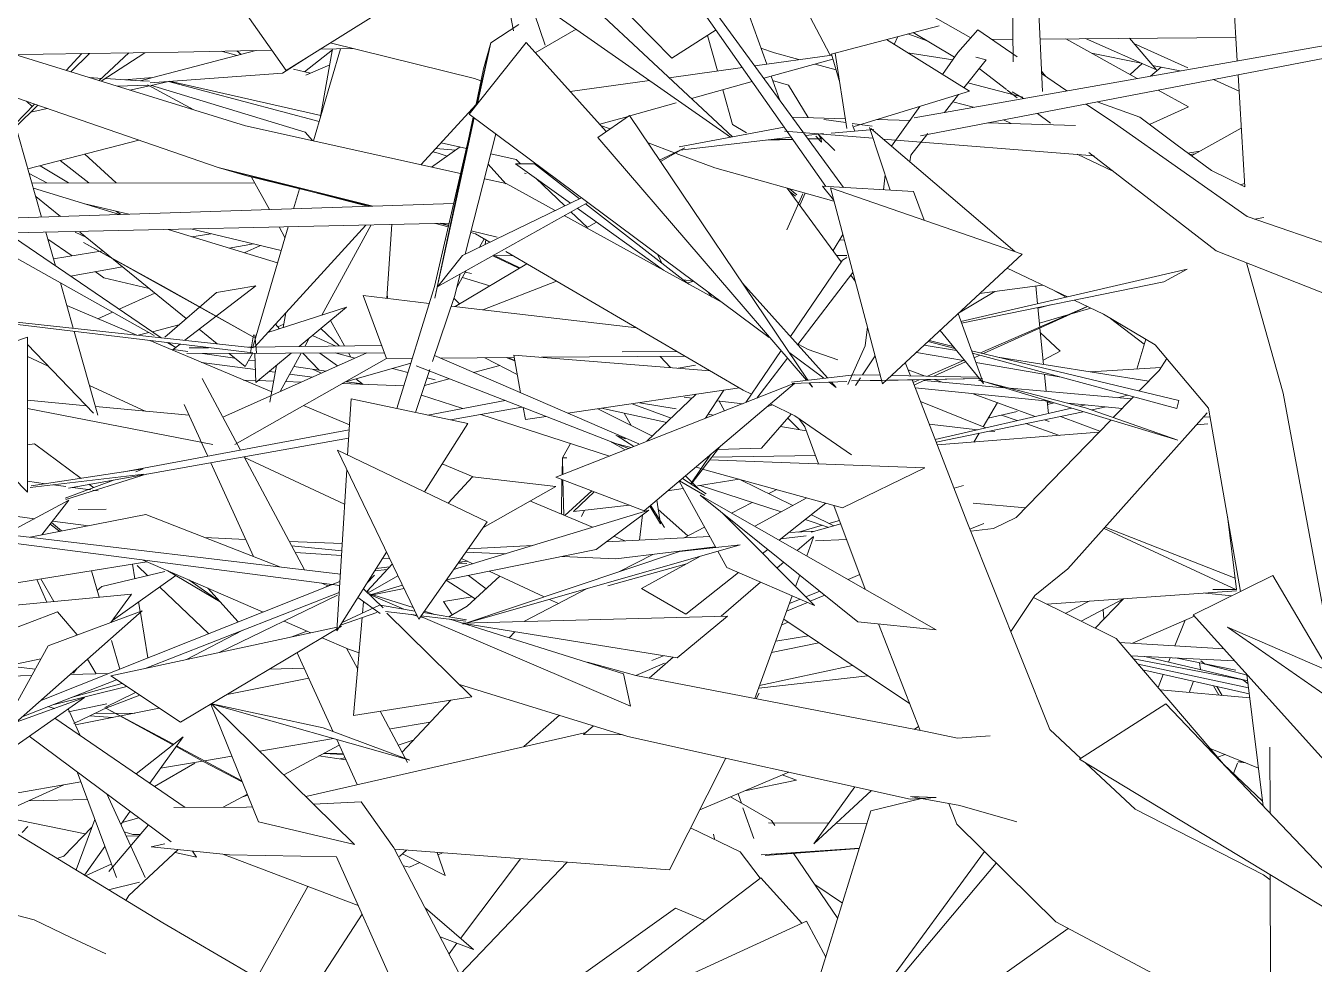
# Model space of a CAD drawing. Header units: millimetres. Extents: x 78096 to 288885, y -20632 to 149556.
# Drawn here: x 251606.4 to 251987.7, y 92559.7 to 92837.2 of the extents above; entities that cross this region are included whole.
import ezdxf

# ---------------------------------------------------------------- set-up
doc = ezdxf.new("R2010")
doc.units = ezdxf.units.MM
doc.layers.add('G-IMPT', color=8, linetype='Continuous', lineweight=9)
doc.layers.add('L-PLNT', color=71, linetype='Continuous', lineweight=9)

# ---------------------------------------------------------------- blocks, each defined once
blk = doc.blocks.new('ZZ-V - Tree Broadleaf 1 - 3dtree rotund SIMPLU-4826059-TOMH A-A')
at = {"layer": 'G-IMPT'}
for p, q in [((26000.72, 92830.36), (25997.17, 92810.38)), ((25904.51, 92816.1), (25914.6, 92780.65)), ((26078.79, 92779.17), (26075.87, 92777.43)), ((25915.88, 92776.14), (25918.71, 92766.19)), ((26012.13, 92778.32), (25997.52, 92751.63)), ((26058.16, 92766.85), (26036.97, 92754.19)), ((25920.15, 92761.15), (25923.96, 92747.77)), ((26045.16, 92753.23), (26066.94, 92761.73)), ((26107.54, 92761.67), (26105.66, 92761.13)), ((25922.05, 92754.46), (25942.74, 92745.74)), ((25986.85, 92752.31), (25986.08, 92747.96)), ((25924.22, 92746.83), (25931.27, 92722.09)), ((25993.79, 92744.82), (25992.45, 92742.38)), ((26241.38, 92744.51), (26238.72, 92735.7)), ((25910.44, 92742.91), (25929.9, 92722.68)), ((25946.61, 92744.11), (25982.69, 92728.9)), ((25910.44, 92739.4), (25916.56, 92736.55)), ((26010.82, 92740.48), (25968.23, 92721.48)), ((26016.63, 92738.84), (25971.8, 92713.37)), ((25984.09, 92736.76), (25982.16, 92725.89)), ((25991.36, 92740.39), (25985.14, 92729.02)), ((26023.89, 92737.47), (26004.2, 92731.78)), ((26042.41, 92734.68), (26050.18, 92736.75)), ((26045.72, 92739.03), (26055.36, 92734.1)), ((26054.63, 92738.16), (26052.12, 92739.08)), ((25962.14, 92732.92), (25973.47, 92711.73)), ((25928.77, 92730.87), (25945.26, 92723.2)), ((25977.97, 92732.29), (25974.35, 92732.42)), ((25983.26, 92732.1), (25978.68, 92732.26)), ((25991.39, 92731.81), (25986.75, 92731.98)), ((26021.81, 92730.73), (26003.5, 92731.38)), ((26027.95, 92730.83), (26035.25, 92732.77)), ((25910.42, 92726.44), (25927.83, 92724.82)), ((26027, 92728), (26039.27, 92724.02)), ((26100.92, 92721.16), (26089.33, 92725.42)), ((26102.43, 92723.91), (26091.55, 92725.74)), ((25910.41, 92723.98), (25965.23, 92713.33)), ((25930.56, 92724.57), (25958.24, 92722)), ((25956.76, 92725.25), (25961.48, 92714.88)), ((25992.14, 92724.92), (26005.7, 92719.21)), ((26044.61, 92722.29), (26082.63, 92709.95)), ((26079.19, 92723.91), (26095.39, 92715.88)), ((26099.6, 92719.9), (26080.26, 92724.07)), ((26086.96, 92722.63), (26089.07, 92719.01)), ((26113.43, 92722.05), (26111.87, 92722.31)), ((26140.88, 92717.41), (26133.25, 92718.7)), ((26259.73, 92719.46), (26256.39, 92719.2)), ((25961.52, 92714.79), (25963.74, 92709.92)), ((26227.5, 92716.97), (26179.65, 92713.27)), ((26071.14, 92713.67), (26068.71, 92709.41)), ((25964.62, 92707.99), (25977.26, 92680.24)), ((25974.52, 92709.76), (25992.4, 92676.31)), ((25974.64, 92709.54), (26004.27, 92695.77)), ((26033.16, 92707.64), (26042.34, 92703.77)), ((26068.63, 92704.45), (26068.71, 92709.41)), ((26068.71, 92709.41), (26069.99, 92709.42)), ((26068.71, 92709.41), (26068.83, 92704.53)), ((26068.42, 92692.78), (26068.6, 92703)), ((26068.87, 92702.9), (26069.12, 92692.48)), ((26121.27, 92703.06), (26136.89, 92695.31)), ((26077.39, 92699.66), (26069.48, 92692.33)), ((26109.5, 92701.22), (26133.47, 92693.44)), ((26132.14, 92700.05), (26129.8, 92698.83)), ((26187.45, 92701.27), (26184.62, 92700.47)), ((26059.24, 92696.64), (26077.65, 92688.89)), ((26094.57, 92695.17), (26097.8, 92689.87)), ((26098.93, 92688.87), (26094.83, 92695.39)), ((26097.8, 92689.87), (26096.66, 92696.94)), ((26124.85, 92696.24), (26118.81, 92693.08)), ((26205.77, 92694.65), (26190.28, 92696)), ((25912.46, 92691.42), (25902.44, 92692.72)), ((25933.71, 92694.2), (25925.4, 92694.16)), ((26075.28, 92693.92), (26074.41, 92692.05)), ((26092.44, 92692.56), (26091.49, 92685.1)), ((26097.11, 92694.13), (26105.84, 92686.31)), ((26140.57, 92691.14), (26147.55, 92688.87)), ((26142.4, 92692.58), (26149.04, 92689.29)), ((25928.44, 92689.35), (25917.85, 92690.72)), ((26110.78, 92688.89), (26104.8, 92685.77)), ((26143.42, 92687.71), (26135.75, 92687.32)), ((26145.7, 92689.47), (26138.59, 92687.46)), ((26142.32, 92687.4), (26151.13, 92689.88)), ((26150.75, 92690.9), (26147.6, 92690.01)), ((26193.47, 92690.05), (26189.35, 92688.35)), ((26268.21, 92670.37), (26229.04, 92688.56)), ((26267.79, 92673.8), (26229.32, 92688.88)), ((25962.91, 92685.85), (25974.97, 92685.27)), ((26003.56, 92684.05), (25987.91, 92684.71)), ((26060, 92683.52), (26040.87, 92682.56)), ((26112.29, 92686.14), (26081.78, 92684.61)), ((26083.95, 92686.23), (26087.16, 92684.88)), ((26133.4, 92685.46), (26140.82, 92686.35)), ((26142.99, 92686.12), (26138.22, 92682.02)), ((26141.03, 92680.42), (26143.06, 92686)), ((26143.66, 92684.85), (26152.82, 92685.31)), ((26038.86, 92679.69), (26042.24, 92678.11)), ((26051.85, 92681.04), (26040.17, 92681.56)), ((26084.51, 92679.56), (26068.66, 92680.28)), ((26084.51, 92679.56), (26113.96, 92683.11)), ((26095.44, 92680.88), (26085.64, 92675.76)), ((26047.01, 92675.89), (26063.35, 92668.29)), ((26105.48, 92678.1), (26082.2, 92671.53)), ((26134.22, 92678.57), (26132.26, 92676.88)), ((26050.16, 92674.43), (26040.58, 92665.54)), ((26127.35, 92672.66), (26115.66, 92662.59)), ((26137.75, 92671.37), (26138.97, 92674.75)), ((26156.71, 92674.88), (26153.25, 92673.45)), ((26076.09, 92670.77), (26057.52, 92661.07)), ((26125.72, 92638.23), (26136.74, 92668.61)), ((26144.89, 92670), (26140.8, 92668.31)), ((26146.35, 92668.84), (26142.09, 92667.02)), ((26232.6, 92655.98), (26208.12, 92668.08)), ((26268.25, 92670.06), (26212.07, 92666.12)), ((26266.82, 92668.62), (26259.06, 92669.42)), ((26261.22, 92670.45), (26267.94, 92670.5)), ((26040.58, 92665.54), (26035.13, 92662.4)), ((26064.91, 92667.57), (26067.58, 92666.33)), ((26141.25, 92666.67), (26135.09, 92664.04)), ((26139.07, 92667.6), (26135.9, 92666.3)), ((26157.15, 92646.3), (26134.24, 92661.71)), ((26054.65, 92658.01), (26052.96, 92656.21)), ((26004.81, 92653.1), (26008.13, 92646.89)), ((26264.38, 92618.82), (26232.6, 92655.98)), ((25990.22, 92651.79), (26000.86, 92628.42)), ((26101.53, 92650.42), (26094.4, 92644.28)), ((26098.6, 92650.9), (26095.18, 92649.49)), ((25922.96, 92645.31), (25934.45, 92645.62)), ((25982.01, 92646.9), (25992.32, 92647.17)), ((26098.95, 92648.66), (26090.41, 92645.02)), ((26171.45, 92636.8), (26157.15, 92646.3)), ((25900.6, 92644.71), (25911.66, 92645)), ((25969.49, 92639.44), (25993.63, 92644.29)), ((26035.66, 92637.77), (26021.25, 92622.41)), ((26126.91, 92639.87), (26126.04, 92638.17)), ((25924.58, 92630.41), (25949.4, 92635.4)), ((25942.15, 92633.94), (25930.33, 92633.83)), ((26014.78, 92634.45), (26022.86, 92619.32)), ((26017.82, 92629.26), (26029.56, 92631.27)), ((26067.82, 92633.27), (26057.34, 92624.02)), ((26077.97, 92630.14), (26074.98, 92627.57)), ((25979.2, 92622.65), (26000.97, 92626.37)), ((26075.73, 92628.21), (25992.76, 92609.3)), ((26001.92, 92626.11), (26007.99, 92612.77)), ((26086.68, 92627.46), (26074.98, 92627.57)), ((26002.67, 92624.44), (25986.28, 92615.68)), ((25959.92, 92619.12), (25947.98, 92612.25)), ((25949.82, 92617.62), (25962.24, 92619.74)), ((25962.76, 92619.83), (25970.89, 92621.22)), ((26117.13, 92620.59), (26100.38, 92587.58)), ((26275.95, 92607.89), (26264.38, 92618.82)), ((25903.6, 92609.7), (25926.19, 92613.57)), ((25975.49, 92609.91), (25968.31, 92606.08)), ((25929.47, 92600.2), (25921.03, 92591.54)), ((25938.4, 92601.58), (25943.37, 92602.95)), ((25939.03, 92598.78), (25941.63, 92598.05)), ((25939.59, 92597.55), (25943.42, 92597.59)), ((25943.75, 92597.99), (25941.73, 92598.05)), ((26008.29, 92576.97), (25968.23, 92592.24)), ((26019.11, 92593.64), (26100.38, 92587.58)), ((26022.61, 92593.37), (26020.52, 92591.53)), ((25993.33, 92582.67), (25978.3, 92555.67)), ((26009.43, 92574.43), (25992.06, 92547.66)), ((26028.11, 92576.31), (26042.42, 92563.96)), ((26042.42, 92563.96), (26032.57, 92567.71))]:
    blk.add_line(p, q, dxfattribs=at)
blk = doc.blocks.new('ZZ-V - Tree Broadleaf 1 - 3dtree rotund SIMPLU-4826034-TOMH A-A')
at = {"layer": 'G-IMPT'}
for p, q in [((26208.08, 92878.28), (26210.8, 92817.74)), ((26201.69, 92876.08), (26202.1, 92826.59)), ((26050.72, 92868.13), (26119.08, 92804.4)), ((26147.83, 92828.72), (26127.46, 92867.75)), ((26268.44, 92826.83), (26265.92, 92868.48)), ((26063.22, 92866.34), (26101.07, 92827.63)), ((26037.49, 92860.89), (26118.45, 92804.28)), ((25986.92, 92824.01), (26041.53, 92858.06)), ((26099, 92857.63), (26146.66, 92789.69)), ((26102.43, 92857.19), (26151.96, 92789.39)), ((26051.24, 92851.27), (26054.28, 92835.74)), ((25971.83, 92845.55), (25986.92, 92824.01)), ((26058.64, 92846.1), (26063.57, 92831.53)), ((26129.18, 92825.88), (26124.08, 92840.03)), ((26172.32, 92843.38), (26189.62, 92833.65)), ((26055.87, 92837.61), (26047.51, 92832.13)), ((26072.82, 92836.18), (26060.68, 92829.25)), ((26114.19, 92835.98), (26101.07, 92827.63)), ((26147.83, 92828.72), (26180.24, 92837.23)), ((26326.06, 92836.97), (26172.87, 92810.03)), ((26344.19, 92837.2), (26174.71, 92804.68)), ((26191.68, 92835.97), (26185.79, 92829.32)), ((26203.34, 92828), (26191.68, 92835.97)), ((26042.75, 92821.58), (25999.99, 92832.17)), ((26057.95, 92832.28), (26041.1, 92811.1)), ((26047.51, 92832.13), (26043.28, 92813.85)), ((26047.51, 92832.13), (26043.58, 92814.23)), ((26047.51, 92832.13), (26045.4, 92824.52)), ((26057.95, 92832.28), (26081.69, 92805.9)), ((26114.62, 92823.85), (26111.68, 92834.38)), ((26189.22, 92817.84), (26164.62, 92833.13)), ((26167.99, 92834.02), (26166.92, 92831.71)), ((26176.69, 92832.72), (26170.92, 92834.79)), ((26172.52, 92835.21), (26184.78, 92827.89)), ((26202.04, 92833.22), (26195.79, 92833.17)), ((26268.02, 92833.8), (26210.1, 92833.29)), ((26244.51, 92824.21), (26223.56, 92833.41)), ((26244.51, 92824.21), (26236.53, 92833.53)), ((25955.03, 92829.41), (25879.03, 92828.28)), ((25974.95, 92807.64), (25906.67, 92828.69)), ((25940.39, 92829.19), (25931.64, 92820.99)), ((25945.17, 92829.26), (25932.24, 92820.81)), ((25978.01, 92829.89), (25943.73, 92820.92)), ((25982.73, 92829.99), (25955.03, 92829.41)), ((26003.07, 92830.41), (25995.05, 92803.18)), ((26006.78, 92830.49), (25996.97, 92830.28)), ((26125.66, 92825.39), (26148.44, 92828.57)), ((26131.5, 92829.18), (26127.47, 92830.64)), ((26138.71, 92827.21), (26131.5, 92829.18)), ((26150.68, 92821.07), (26148.35, 92828.86)), ((26152.88, 92806.79), (26149.44, 92829.15)), ((26170.96, 92829.19), (26184.26, 92827.17)), ((26185.79, 92829.32), (26181.2, 92822.83)), ((25993.44, 92828.08), (25985.91, 92823.2)), ((26045.4, 92824.52), (26043.07, 92813.58)), ((26100.36, 92821.86), (26121.98, 92824.88)), ((26148.79, 92827.39), (26128.37, 92821.68)), ((26149.75, 92824.2), (26143.48, 92825.91)), ((26194.09, 92827.13), (26187.56, 92818.88)), ((26191.09, 92827.92), (26194.09, 92827.13)), ((26200.19, 92818.33), (26192.04, 92824.54)), ((25932.36, 92821.67), (25928.72, 92821.89)), ((25943.9, 92820.97), (25933.46, 92821.6)), ((25946.54, 92820.81), (25944.11, 92820.96)), ((25985.91, 92823.2), (25946.7, 92820.38)), ((26044.62, 92820.89), (26042.75, 92821.58)), ((26071.02, 92817.76), (26094.49, 92821.04)), ((26124.9, 92820.71), (26106.97, 92815.69)), ((26132.97, 92815.39), (26130.49, 92822.27)), ((26135.67, 92819.63), (26130.92, 92821.06)), ((26218.03, 92817.97), (26210.56, 92823.07)), ((26270.69, 92789.55), (26268.69, 92822.71)), ((25966.83, 92795.27), (25896.11, 92819.73)), ((25946.16, 92819.66), (25936.96, 92819.35)), ((25945.94, 92819.78), (25959.63, 92812.36)), ((25992.62, 92805.76), (25946.79, 92819.68)), ((26119.06, 92808), (26116.18, 92818.27)), ((26135.67, 92819.63), (26141.47, 92810.06)), ((26189.22, 92817.84), (26155.04, 92807.45)), ((26185.96, 92816.85), (26181.8, 92811.6)), ((26188.7, 92820.32), (26205, 92816.15)), ((26203.34, 92815.92), (26200.37, 92818.19)), ((26201.85, 92817.7), (26205.19, 92815.71)), ((26043.15, 92813.97), (26026.86, 92796.13)), ((26102.43, 92814.41), (26088.68, 92810.57)), ((26174.49, 92813.36), (26166.14, 92801.57)), ((26190.36, 92813.1), (26184.3, 92814.76)), ((26232.09, 92808.37), (26223.72, 92814.08)), ((26239.66, 92810.17), (26226.99, 92814.71)), ((26042.42, 92810.12), (26030.85, 92760.07)), ((26042.34, 92810.17), (26030.95, 92756.61)), ((26042.64, 92809.95), (26030.95, 92756.61)), ((26041.1, 92811.1), (26129.91, 92745.03)), ((26079.17, 92804.14), (26088.58, 92810.72)), ((26088.15, 92810.42), (26079.75, 92808.07)), ((26088.58, 92810.72), (26141.33, 92732.41)), ((26136.79, 92810.2), (26152.42, 92809.74)), ((26152.6, 92808.58), (26146.07, 92809.45)), ((26161.67, 92809.46), (26171.77, 92809.16)), ((26201.57, 92808.28), (26199.22, 92809.38)), ((26213.15, 92808.43), (26209.36, 92811.32)), ((26250.3, 92802.16), (26239.66, 92810.17)), ((26038.59, 92793.53), (25974.95, 92807.64)), ((25992.62, 92805.76), (25994.71, 92803.26)), ((26082.86, 92806.72), (26080.01, 92807.77)), ((26103.24, 92801.42), (26134.33, 92807.27)), ((26123.16, 92805.51), (26119.06, 92808)), ((26134.42, 92806.01), (26160.67, 92803.95)), ((26140.74, 92804.76), (26146.02, 92805.37)), ((26160.89, 92806.58), (26148.24, 92805.48)), ((26160.36, 92807.55), (26154.51, 92808.33)), ((26155.12, 92806.23), (26154.62, 92807.89)), ((26159.62, 92807.13), (26165.73, 92788.63)), ((26202.64, 92770.42), (26159.97, 92806.83)), ((26176.86, 92805.36), (26171.81, 92798.98)), ((26194.58, 92808.49), (26220.61, 92807.72)), ((26271.35, 92780.76), (26232.09, 92808.37)), ((26048.99, 92805.23), (26039.95, 92769.67)), ((26079.17, 92804.14), (26140.98, 92732.36)), ((26101.94, 92799.64), (26094.08, 92802.55)), ((26103.52, 92800.44), (26136.44, 92804.26)), ((26129, 92803.4), (26136.91, 92803.59)), ((26130.65, 92803.59), (26136.85, 92803.68)), ((26141.48, 92803.74), (26145.27, 92803.8)), ((26141.5, 92803.7), (26145.27, 92803.8)), ((26143.76, 92804.54), (26145.43, 92802.77)), ((26144.4, 92805.23), (26145.27, 92803.8)), ((26144.59, 92804.92), (26149.37, 92800.32)), ((26145.43, 92802.77), (26145.27, 92803.8)), ((26163.62, 92803.72), (26226.14, 92798.8)), ((26260.87, 92794.37), (26250.3, 92802.16)), ((26097.49, 92797.49), (26104.94, 92801.09)), ((26097.78, 92797.07), (26103.85, 92800.48)), ((26113.85, 92795.22), (26102.43, 92799.46)), ((26171.81, 92798.98), (26171.5, 92796.99)), ((26231.65, 92794.25), (26221.04, 92799.2)), ((26262.21, 92770.68), (26224.54, 92799.73)), ((26012.61, 92783.84), (25966.83, 92795.27)), ((26011.46, 92783.81), (25966.83, 92795.27)), ((25975.31, 92792.83), (25966.83, 92795.27)), ((26060.49, 92796.36), (26054.84, 92796.41)), ((26054.84, 92796.41), (26071.08, 92784.72)), ((26060.49, 92796.36), (26073.75, 92786.01)), ((26149.06, 92785.35), (26113.85, 92795.22)), ((26260.87, 92794.37), (26270.69, 92789.55)), ((26012.02, 92783.83), (25975.31, 92792.83)), ((26052.04, 92790.54), (26045.62, 92791.97)), ((26066.58, 92782.54), (26052.04, 92790.54)), ((26164.25, 92793.11), (26163.74, 92788.74)), ((25990.87, 92789.01), (25989.12, 92783.08)), ((26039.18, 92769.29), (26074.4, 92786.32)), ((26135.18, 92776.9), (26139.84, 92787.55)), ((26151.21, 92767.39), (26135.28, 92789.22)), ((26135.92, 92789.03), (26138.13, 92787.21)), ((26137.66, 92786.84), (26136.09, 92788.1)), ((26138.97, 92784.15), (26140.55, 92787.74)), ((26145.7, 92789.74), (26172.65, 92788.25)), ((26145.7, 92789.74), (26148.96, 92785.75)), ((26148.02, 92789.26), (26204.8, 92769.68)), ((26148.02, 92789.26), (26163.48, 92731.35)), ((26172.65, 92788.25), (26175.76, 92779.69)), ((25766.07, 92775.81), (26036.53, 92784.62)), ((26031.89, 92760.11), (26076.21, 92784.97)), ((26073.13, 92783.25), (26098.64, 92764.89)), ((26075.55, 92784.6), (26106.09, 92760.79)), ((25793.72, 92773.49), (26035.19, 92778.83)), ((26034.94, 92777.77), (26031.16, 92778.74)), ((26035.04, 92778.18), (26032.61, 92778.78)), ((26035.05, 92778.24), (26032.7, 92778.83)), ((26116.19, 92755.23), (26069.25, 92781.07)), ((26322.5, 92763.21), (26271.35, 92780.76)), ((26273.56, 92780), (26276.36, 92780.49)), ((25894.16, 92775.71), (25947.88, 92745.61)), ((25949.98, 92744.96), (25904.36, 92775.94)), ((25987.56, 92777.78), (25977.07, 92742.18)), ((26010.57, 92778.29), (25977.61, 92742.19)), ((26042.99, 92775.71), (26041.58, 92776.07)), ((26049.38, 92774.66), (26041.7, 92776.55)), ((26049.38, 92774.66), (26041.71, 92776.58)), ((26047.27, 92773.21), (26042.99, 92775.71)), ((26148.86, 92770.72), (26151.7, 92775.48)), ((25950.7, 92760.06), (25926.95, 92773.11)), ((25926.95, 92773.11), (25977.48, 92745.01)), ((26150.76, 92773.9), (26152.15, 92773.79)), ((26031.89, 92760.11), (26039.18, 92769.29)), ((26122.2, 92729.48), (26051.97, 92770.46)), ((26096.82, 92769.64), (26098.16, 92766.98)), ((26151.59, 92767.94), (26136.24, 92745.29)), ((26149.75, 92769.38), (26152.89, 92769.28)), ((26149.84, 92769.25), (26152.89, 92769.16)), ((26151.59, 92767.94), (26152.89, 92768.7)), ((26204.8, 92769.68), (26163.48, 92731.35)), ((26313.5, 92750.37), (26262.21, 92770.68)), ((26038.46, 92763.8), (26036.77, 92757.13)), ((26138.36, 92742.92), (26154.69, 92764.28)), ((26155.39, 92761.65), (26154.07, 92763.46)), ((26253.66, 92765.25), (26186.66, 92749.74)), ((26218.16, 92757.03), (26200.34, 92765.54)), ((26246.72, 92761.52), (26253.66, 92765.25)), ((26271.21, 92767.12), (26282.06, 92728.55)), ((25950.7, 92760.06), (25977.48, 92745.02)), ((26030.85, 92760.07), (26019.74, 92724)), ((26107.5, 92761.7), (26104.45, 92762.07)), ((26121.99, 92761.12), (26147.21, 92733.09)), ((26246.72, 92761.52), (26186.83, 92749.28)), ((26192.21, 92758), (26210.84, 92760.53)), ((26208.84, 92760.26), (26209.35, 92754.99)), ((26009.78, 92757.41), (26016.63, 92738.81)), ((26009.78, 92757.41), (26029.32, 92755.1)), ((26036.77, 92757.13), (26030.32, 92737.89)), ((26112.85, 92757.07), (26111.85, 92758.46)), ((26196.75, 92758.62), (26185.96, 92752.2)), ((26228.91, 92751.9), (26220.14, 92756.09)), ((25879.39, 92752.19), (25977.11, 92740.44)), ((25977.31, 92742), (25879.47, 92752.58)), ((26004.78, 92753.96), (25981.55, 92746.51)), ((26004.78, 92753.96), (25990.83, 92742.36)), ((26035.83, 92754.33), (26090.75, 92747.83)), ((26185.81, 92752.07), (26193.34, 92731.39)), ((26192.49, 92740.46), (26224.02, 92754.23)), ((26224.16, 92754.17), (26193.37, 92740.25)), ((26209.46, 92753.91), (26210.03, 92748.12)), ((26159, 92748.14), (26158.35, 92742.59)), ((26244.19, 92742.84), (26228.91, 92751.9)), ((25876.72, 92733.76), (25910.45, 92745.08)), ((25910.45, 92745.08), (25910.37, 92699.24)), ((25977.29, 92745.78), (25976.41, 92740.45)), ((25977.73, 92745.78), (25978.21, 92740.45)), ((26180.49, 92747.13), (26193.34, 92731.39)), ((26210.06, 92747.79), (26211.12, 92737.08)), ((25951.64, 92743.5), (25954.39, 92741.96)), ((25954.39, 92741.96), (25952.05, 92743.55)), ((25958.24, 92741.94), (25964.01, 92742.01)), ((25975.78, 92742.17), (26015.21, 92742.68)), ((26102.43, 92740.86), (26086.44, 92740.79)), ((26133.43, 92741.14), (26123.05, 92725.82)), ((26135.76, 92740.67), (26146.12, 92732.97)), ((26141.46, 92741.48), (26138.47, 92743.07)), ((26141.46, 92741.48), (26150.21, 92738.44)), ((26158.35, 92742.59), (26153.22, 92731.1)), ((26173.48, 92740.63), (26187.4, 92738.24)), ((26185.33, 92741.19), (26175.74, 92742.73)), ((26184.88, 92741.75), (26176.99, 92743.88)), ((26177.23, 92744.1), (26184.35, 92742.4)), ((26189.81, 92741.1), (26251.17, 92726.43)), ((26259.96, 92724.1), (26244.19, 92742.84)), ((26016.01, 92740.49), (25957.57, 92740.25)), ((25978, 92731.7), (25977.66, 92740.33)), ((25988.45, 92740.38), (25978, 92731.7)), ((26016.63, 92738.81), (26024.32, 92738.87)), ((26091.38, 92713.52), (26030.91, 92739.65)), ((26032.56, 92738.93), (26054.46, 92739.1)), ((26054.33, 92739.83), (26056.33, 92728.66)), ((26054.33, 92739.83), (26112.47, 92735.16)), ((26062.57, 92739.17), (26105.04, 92739.49)), ((26102.99, 92735.92), (26108.15, 92736.88)), ((26126.24, 92727.08), (26135.32, 92738.94)), ((26161.27, 92739.64), (26157.58, 92733.97)), ((26171.72, 92733.7), (26170.21, 92737.59)), ((26176.81, 92733.61), (26187.66, 92738.35)), ((26188.06, 92737.85), (26178.61, 92733.58)), ((26250.54, 92724.03), (26190.08, 92740.35)), ((26192.28, 92739.76), (26190.57, 92738.98)), ((26191.08, 92737.6), (26216.36, 92733.25)), ((26242.25, 92732.11), (26197.56, 92739.24)), ((26245.35, 92735.3), (26247.58, 92738.81)), ((26029.52, 92735.51), (26025.28, 92722.85)), ((26088.29, 92712.17), (26025.41, 92736.6)), ((26136.48, 92731.84), (26155.04, 92734.01)), ((26155.18, 92734.01), (26162.81, 92733.87)), ((26156.99, 92733.06), (26155.5, 92730.78)), ((26166.13, 92733.81), (26191.75, 92733.33)), ((26171.04, 92735.47), (26176.07, 92733.62)), ((26211.41, 92734.1), (26211.91, 92729.07)), ((26225, 92734.87), (26245.88, 92736.13)), ((26239.45, 92729.23), (26245.35, 92735.3)), ((26137.25, 92731.4), (26066.74, 92703.71)), ((26070.36, 92722.6), (26121.09, 92730.13)), ((26092.91, 92693.77), (26137.38, 92731.41)), ((26111.11, 92721.14), (26116.46, 92729.44)), ((26124.69, 92728.24), (26122.2, 92729.48)), ((26136.69, 92731.38), (26152.89, 92732.03)), ((26141.66, 92731.58), (26142.71, 92730.36)), ((26141.88, 92731.59), (26142.71, 92730.36)), ((26147.7, 92731.79), (26149.76, 92730.26)), ((26148.37, 92731.8), (26149.76, 92730.26)), ((26154.25, 92732.16), (26193.1, 92732.87)), ((26193.1, 92732.87), (26155.9, 92732.16)), ((26163.23, 92732.32), (26155.93, 92732.19)), ((26192.15, 92732.85), (26163.24, 92732.32)), ((26188.44, 92690.64), (26172.2, 92732.48)), ((26172.49, 92731.72), (26174.29, 92732.51)), ((26176.33, 92732.55), (26172.79, 92730.95)), ((26173.12, 92730.1), (26212.62, 92726.17)), ((26175.7, 92732.26), (26199.33, 92730.18)), ((26178.87, 92732.6), (26181.07, 92731.79)), ((26223.49, 92724.25), (26191.9, 92732.42)), ((26250.88, 92714.61), (26193.78, 92731.86)), ((26201.23, 92730.01), (26237.12, 92726.85)), ((26005.15, 92710.23), (26006.16, 92726.84)), ((26040.72, 92719.62), (26006.16, 92726.84)), ((26028.92, 92722.09), (26051.77, 92726.36)), ((26093.74, 92714.31), (26108.33, 92728.23)), ((26104.73, 92727.36), (26107.13, 92727.09)), ((26114.43, 92726.29), (26122.08, 92725.44)), ((26137.51, 92721.86), (26130.33, 92725.44)), ((26194, 92718.29), (26174.69, 92726.06)), ((26190.33, 92728.39), (26208.66, 92721.65)), ((26212.19, 92726.21), (26212.55, 92722.54)), ((26218.28, 92725.6), (26234.35, 92724)), ((26231.76, 92721.34), (26237.74, 92727.48)), ((26232.98, 92727.21), (26236.1, 92727.92)), ((26250.54, 92724.03), (26251.17, 92726.43)), ((26282.06, 92728.55), (26297.47, 92645.51)), ((25888.69, 92721.48), (25910.37, 92699.24)), ((26035.64, 92720.68), (26056.69, 92724.45)), ((26057.12, 92724.28), (26057.76, 92720.73)), ((26057.76, 92720.73), (26063.91, 92721.64)), ((26127.68, 92712.28), (26136.46, 92722.39)), ((26129.18, 92724.47), (26130.93, 92725.14)), ((26137.51, 92721.86), (26154.3, 92710.3)), ((26179.03, 92714.87), (26219.43, 92724.11)), ((26179.35, 92714.05), (26222.88, 92723.07)), ((26218.35, 92676.59), (26259.55, 92722.74)), ((26221.88, 92724.67), (26223.62, 92725.07)), ((26223.49, 92724.25), (26250.88, 92714.61)), ((26225.39, 92723.59), (26229.65, 92724.47)), ((26258.53, 92721.59), (26260.43, 92721.41)), ((26259.96, 92724.1), (26269.38, 92669.9)), ((25938.93, 92705.28), (26005.61, 92717.74)), ((26040.72, 92719.62), (26027.93, 92699.37)), ((26140.43, 92718.62), (26138.69, 92721.05)), ((26144.52, 92707.63), (26140.43, 92718.62)), ((26177.3, 92719.34), (26191.65, 92717.75)), ((26202.98, 92691.79), (26231.04, 92720.6)), ((26211.61, 92720.57), (26212.79, 92720.13)), ((25922.56, 92700.48), (26005.46, 92715.29)), ((26089.07, 92712.48), (26083.21, 92713.95)), ((26087.28, 92711.78), (26083.4, 92714)), ((26087.37, 92715.03), (26084.49, 92716.11)), ((26089.82, 92712.77), (26084.93, 92715.97)), ((26195.2, 92717.36), (26196.72, 92717.19)), ((25910.39, 92713.29), (25912.51, 92713.61)), ((25926.3, 92703.36), (25912.51, 92713.61)), ((26002.16, 92711.66), (26046.47, 92690.53)), ((26002.16, 92711.66), (26026.23, 92661.7)), ((26112.65, 92710.48), (26106.72, 92701.72)), ((26106.81, 92701.66), (26115.19, 92712.63)), ((26143.6, 92710.11), (26112.86, 92709.58)), ((26127.68, 92712.28), (26114.61, 92711.87)), ((26109.78, 92706.24), (26108.17, 92706.68)), ((26176.01, 92706.44), (26112.3, 92708.85)), ((26176.01, 92706.44), (26151.6, 92694.66)), ((25910.37, 92702.48), (25915.72, 92701.75)), ((25911.2, 92700.61), (25944.74, 92704.56)), ((25911.5, 92701.11), (25944.61, 92706.15)), ((25921.57, 92697.49), (25935.89, 92702.86)), ((25921.8, 92697.1), (25945.57, 92704.61)), ((25942.43, 92705.31), (25944.66, 92706.15)), ((26001.99, 92658.27), (26004.89, 92705.99)), ((26034.94, 92696.02), (26042.1, 92703.8)), ((26066.81, 92700.92), (26042.1, 92703.8)), ((26092.91, 92693.77), (26066.74, 92703.71)), ((26114.08, 92682.9), (26103.26, 92702.53)), ((26110.86, 92698.27), (26103.33, 92702.59)), ((26111.22, 92698.77), (26104.23, 92703.35)), ((26105.13, 92704.11), (26109, 92700.22)), ((26108.73, 92701.1), (26121.03, 92703.12)), ((26151.6, 92694.66), (26110.21, 92706.12)), ((25918.14, 92701.43), (25921.8, 92700.93)), ((25923.69, 92700.68), (25929.12, 92699.94)), ((25929.97, 92700.64), (25928.6, 92701.65)), ((25929.71, 92699.86), (25931.3, 92699.65)), ((26066.81, 92700.92), (26045.18, 92688.7)), ((26071.99, 92693.55), (26078.11, 92699.39)), ((26099.84, 92699.63), (26104.44, 92700.39)), ((25903.87, 92686.82), (25922.61, 92696.87)), ((25922.61, 92696.87), (25914.7, 92686.64)), ((26088.6, 92695.41), (26071.99, 92693.55)), ((26179.34, 92658.58), (26109.5, 92698.39)), ((26109.5, 92698.39), (26156.2, 92660.93)), ((26125.67, 92689.17), (26141.04, 92697.58)), ((26146.73, 92696.01), (26132.89, 92685.06)), ((26158.31, 92670.56), (26149.09, 92695.36)), ((25854.95, 92692.63), (26003.01, 92675.05)), ((25945.4, 92692.69), (25911.18, 92685.95)), ((25985.11, 92677.18), (25945.4, 92692.69)), ((26094.32, 92693.96), (26036.53, 92676.37)), ((26078.69, 92682.31), (26094.32, 92693.96)), ((26116.11, 92693.09), (26143.34, 92665.77)), ((26196.29, 92688.54), (26202.98, 92691.79)), ((26265.52, 92692.14), (26268.2, 92670.51)), ((25854.55, 92690.88), (26002.8, 92671.65)), ((26046.47, 92690.53), (26026.23, 92661.7)), ((26212.95, 92629.09), (26188.44, 92690.64)), ((26196.29, 92688.54), (26189.59, 92687.73)), ((26121.31, 92683.72), (26040.91, 92660.69)), ((26103.33, 92681.68), (26121.31, 92683.72)), ((26016.67, 92681.53), (26001.99, 92658.27)), ((26078.69, 92682.31), (26034.4, 92673.34)), ((26103.33, 92681.68), (26039.21, 92660.21)), ((26092.11, 92670.78), (26109.61, 92680.37)), ((26117.36, 92676.96), (26114.68, 92681.82)), ((26129.49, 92682.36), (26127.98, 92681.17)), ((25945.76, 92678.71), (25876.16, 92667.36)), ((25980.12, 92663.81), (25944.64, 92679.2)), ((26010.93, 92669.95), (26018.36, 92678.02)), ((26117.36, 92676.96), (26143.34, 92665.77)), ((26208.52, 92668.68), (26218.35, 92676.59)), ((26002.88, 92672.87), (25914.16, 92637.53)), ((25999.43, 92671.58), (25997.47, 92672.34)), ((25998.75, 92671.23), (26000.21, 92671.99)), ((26013.08, 92674.69), (26010.85, 92672.31)), ((26020.06, 92674.5), (26011.28, 92669.54)), ((26120.79, 92675.48), (26105.24, 92663.17)), ((26278.96, 92674.65), (26255.45, 92662.98)), ((26278.96, 92674.65), (26295.72, 92646.27)), ((26002.68, 92669.6), (25945.27, 92647.12)), ((25967.14, 92651.83), (26002.16, 92668.78)), ((26014.78, 92663.36), (26008.17, 92668.07)), ((26015.71, 92665.09), (26009.83, 92670.69)), ((26010.95, 92669.81), (26011.34, 92669.99)), ((26011.3, 92669.28), (26024.58, 92665.12)), ((26021.82, 92664.67), (26012.1, 92668.84)), ((26021.38, 92671.76), (26012.25, 92668.99)), ((26021.84, 92670.8), (26012.5, 92668.91)), ((26092.11, 92670.78), (26105.24, 92663.17)), ((26208.52, 92668.68), (26201.4, 92658.1)), ((26003.52, 92660.7), (26014.57, 92665.84)), ((26009.87, 92666.87), (26009.58, 92663.52)), ((26025.06, 92664.12), (26014.91, 92665.85)), ((25944.36, 92664.2), (25901.18, 92626.08)), ((25944.36, 92664.2), (25916.56, 92653.85)), ((25994.27, 92657.67), (25986.33, 92661.12)), ((26003.02, 92659.92), (26013.82, 92663.7)), ((26009.46, 92662.18), (26006.93, 92633.2)), ((26025.65, 92662.89), (26016.37, 92664.02)), ((26041.91, 92638.77), (26016.72, 92663.49)), ((26025.78, 92662.63), (26024.14, 92663.07)), ((26028.01, 92662.02), (26026.7, 92662.38)), ((26088.83, 92635.97), (26026.81, 92662.53)), ((26040.15, 92661.14), (26026.95, 92662.73)), ((26040.32, 92661.52), (26027.62, 92663.68)), ((26027.9, 92664.08), (26030.96, 92663.11)), ((26035.45, 92661.71), (26086.84, 92645.58)), ((26117.56, 92662.64), (26038.93, 92660.55)), ((26038.93, 92660.55), (26102.72, 92650.23)), ((26117.56, 92662.64), (26102.72, 92650.23)), ((26179.34, 92658.58), (26156.2, 92660.93)), ((26326.63, 92583.87), (26255.45, 92662.98)), ((25935.03, 92644.91), (26002.05, 92659.35)), ((25955.7, 92631.22), (26003.39, 92659.63)), ((25957.44, 92649.74), (25974.11, 92658.41)), ((25993.12, 92658.17), (25988.66, 92656.46)), ((26174.59, 92628.78), (26162.24, 92660.32)), ((26295.09, 92638.79), (26265.61, 92659.33)), ((26389.36, 92605.64), (26265.61, 92659.33)), ((25901.18, 92626.08), (25916.56, 92653.85)), ((26005.38, 92652.85), (25997.64, 92656.21)), ((26008.55, 92651.73), (26005.38, 92652.85)), ((26090.41, 92645.05), (26076.1, 92648.95)), ((26088.83, 92635.97), (26086.84, 92645.58)), ((26271.31, 92645.35), (26276.13, 92606.43)), ((25936.74, 92643.78), (25908.87, 92632.87)), ((25917.93, 92636.41), (25939.79, 92641.76)), ((25923.38, 92638.55), (25938.36, 92642.71)), ((25935.03, 92644.91), (25955.7, 92631.22)), ((26088.1, 92627.03), (26038.24, 92642.37)), ((26175.82, 92628.54), (26090.41, 92645.05)), ((25901.61, 92620.55), (25927.23, 92638.5)), ((25907.05, 92631.26), (25927.23, 92638.5)), ((25942.42, 92640.02), (25933.33, 92635.56)), ((25943.61, 92639.23), (25933.6, 92635.41)), ((26041.91, 92638.77), (26006.93, 92633.2)), ((25916.43, 92635.83), (25918.36, 92635.32)), ((25922.42, 92635.14), (25926, 92627.31)), ((25933.88, 92636.62), (25922.54, 92634.3)), ((25934.38, 92635.79), (25924.11, 92630.82)), ((25953.64, 92624.7), (25933.58, 92635.4)), ((25953.44, 92624.55), (25934.52, 92634.89)), ((25978.81, 92601.73), (25964.65, 92636.56)), ((25964.91, 92636.71), (26007.19, 92595.1)), ((25997.9, 92629.52), (25964.99, 92636.63)), ((25965.09, 92636.53), (26023.61, 92619.96)), ((26247.35, 92636.63), (26221.8, 92620.27)), ((26247.35, 92636.63), (26305.32, 92575.8)), ((25918.54, 92632.42), (25957.12, 92605.99)), ((25910.94, 92627.09), (25952.93, 92595.84)), ((25956.45, 92626.92), (25942.55, 92615.96)), ((25956.45, 92626.92), (25946.65, 92613.16)), ((25997.9, 92629.52), (26023.61, 92619.96)), ((26171.66, 92608.51), (26088.1, 92627.03)), ((26185.61, 92626.53), (26175.82, 92628.54)), ((26185.61, 92626.53), (26195.31, 92627.18)), ((26222.17, 92620.51), (26212.95, 92629.09)), ((25962.44, 92619.63), (25954.39, 92624.03)), ((25973.87, 92613.9), (25954.53, 92624.22)), ((26278.16, 92604.31), (26278.11, 92623.83)), ((25973.97, 92613.64), (25962.44, 92619.63)), ((26221.8, 92620.27), (26299.11, 92573.45)), ((26238.23, 92605.56), (26223.66, 92619.12)), ((25925.07, 92616.57), (25936.72, 92585.31)), ((25933.9, 92610), (25945.2, 92585.26)), ((26009.15, 92607.67), (25995.07, 92607.03)), ((26009.15, 92607.67), (26018.87, 92594.11)), ((26179.29, 92608.95), (26171.66, 92608.51)), ((26179.29, 92608.95), (26171.71, 92609.28)), ((26186.37, 92606.57), (26171.71, 92609.28)), ((26185.45, 92601.05), (26183.04, 92607.18)), ((25940.76, 92604.9), (25938, 92601.02)), ((25975.25, 92606.13), (25953.74, 92605.96)), ((25976.99, 92606.21), (25975.25, 92606.13)), ((26186.37, 92606.57), (26203.26, 92601.81)), ((26276.2, 92586.08), (26238.23, 92605.56)), ((25930.32, 92602.5), (25924.8, 92587.53)), ((25946.18, 92600.86), (25935.71, 92588.49)), ((25978.81, 92601.73), (26007.19, 92595.1)), ((26214.75, 92572.22), (26185.45, 92601.05)), ((25950.5, 92571.85), (25905.5, 92599.29)), ((25933.32, 92594.44), (25927.3, 92586)), ((25955.02, 92593.55), (25940.36, 92579.99)), ((25951.06, 92595.23), (25947.01, 92594.34)), ((25970.24, 92592.04), (25947.01, 92594.34)), ((26001.84, 92591.4), (25970.24, 92592.04)), ((26041.05, 92551.36), (26018.87, 92594.11)), ((25927.55, 92585.84), (25935.17, 92589.28)), ((25935.59, 92588.35), (25934.53, 92587.09)), ((26020.29, 92550.13), (26001.84, 92591.4)), ((26278.2, 92584.61), (26276.2, 92586.08)), ((26278.27, 92556), (26278.2, 92586.11)), ((25912.35, 92572.8), (25880.55, 92580.97)), ((25934.43, 92581.65), (25943.6, 92583.95)), ((25940.36, 92579.99), (25939.53, 92578.54)), ((25923.25, 92567.51), (25912.35, 92572.8)), ((26015.21, 92534.19), (25950.5, 92571.85)), ((26249.76, 92553.56), (26214.75, 92572.22)), ((25923.25, 92567.51), (25933.57, 92562.75))]:
    blk.add_line(p, q, dxfattribs=at)
blk = doc.blocks.new('ZZ-V - Tree Broadleaf 2 - 3dtree rotund SIMPLU-4826084-TOMH A-A')
at = {"layer": 'G-IMPT'}
for p, q in [((26238.86, 92821.63), (26217.73, 92833.36)), ((25926.51, 92828.98), (25921.82, 92824.02)), ((25928.74, 92829.02), (25923.27, 92823.57)), ((25973.62, 92828.74), (25972.41, 92829.77)), ((26000.67, 92830.11), (25992.37, 92823.59)), ((26253.8, 92824.77), (26237.82, 92832.02)), ((26210.53, 92823.75), (26211.79, 92822.23)), ((26268.98, 92817.89), (26261.42, 92821.32)), ((26254.04, 92813.21), (26245.09, 92818.18)), ((25912.44, 92814.08), (25906.79, 92808.08)), ((25913.42, 92813.74), (25907, 92807.35)), ((26254.04, 92813.21), (26242.5, 92808.03)), ((26254.89, 92798.77), (26269.64, 92806.9)), ((26253.84, 92799.55), (26257.38, 92800.15)), ((26255.92, 92799.34), (26254.45, 92799.1)), ((26051.97, 92790.47), (26046.72, 92796.32)), ((25977.73, 92790.65), (25911.72, 92790.76)), ((25982.03, 92782.85), (25976.72, 92792.48)), ((26270.63, 92790.54), (26269.45, 92790.16)), ((25912.16, 92789.2), (25937.63, 92781.4)), ((25920.16, 92780.83), (25912.86, 92786.76)), ((25940.37, 92781.49), (25927, 92784.66)), ((25957.39, 92750.59), (25925.94, 92776.14)), ((25952.02, 92776.99), (25984.41, 92767.07)), ((25985.5, 92770.8), (25958.72, 92777.14)), ((25986.61, 92774.55), (25984.86, 92777.72)), ((26018.24, 92778.51), (26016.75, 92756.59)), ((25979.38, 92772.25), (25974.57, 92770.08)), ((26045.59, 92774.19), (26044.18, 92771.71)), ((26040.28, 92764.82), (26037.46, 92759.84)), ((25957.02, 92744.2), (25978, 92760.29)), ((25966.31, 92758.33), (25978, 92760.29)), ((25948.08, 92758.16), (25937.53, 92753.41)), ((25966.31, 92758.33), (25951.06, 92745.1)), ((26016.86, 92758.15), (26016.94, 92756.56)), ((26217.65, 92757.03), (26214.41, 92758.82)), ((25935.55, 92752.52), (25931.25, 92750.58)), ((25955.22, 92748.72), (25947.36, 92746.74)), ((25983.77, 92748.94), (25985.03, 92747.62)), ((26004.26, 92742.54), (26000.1, 92750.07)), ((26240.92, 92743), (26230.98, 92750.67)), ((25946.33, 92746.48), (25943.19, 92745.69)), ((25966.54, 92743.17), (25961.26, 92747.45)), ((25953.25, 92741.31), (25955.56, 92743.08)), ((25953.49, 92741.49), (25957.82, 92740.88)), ((25961.91, 92737.66), (25977.85, 92735.54)), ((25962.18, 92740.27), (25971.78, 92738.91)), ((25974.86, 92736.4), (25970.06, 92740.3)), ((25974.86, 92736.4), (25976.99, 92740.33)), ((25975.91, 92738.33), (25977.75, 92738.07)), ((25991.92, 92740.4), (25996.7, 92735.39)), ((25996.92, 92740.42), (26002.18, 92736.63)), ((26001.48, 92740.44), (26007.26, 92738.89)), ((26006.1, 92739.2), (26005.4, 92740.46)), ((26100.68, 92736.11), (26097.7, 92739.44)), ((25981.96, 92734.99), (25983.73, 92734.76)), ((25987.97, 92734.19), (25994.71, 92733.29)), ((25989.2, 92736.45), (25998.76, 92735.1)), ((25997.39, 92734.49), (25994.97, 92735.6)), ((26018.43, 92735.89), (26023.02, 92734.66)), ((26028.72, 92733.13), (26031.08, 92732.5)), ((26004.8, 92731.95), (26009.55, 92731.32)), ((26007.56, 92732.75), (26009.77, 92731.16)), ((26008.9, 92731.19), (26007.73, 92731.56)), ((26115.08, 92726.21), (26116.74, 92723.34)), ((26213.48, 92725.91), (26212.22, 92725.9)), ((26214.26, 92725.67), (26212.29, 92725.21)), ((26203.34, 92723.15), (26194.72, 92721.16)), ((25919.94, 92687.67), (25917.15, 92689.82)), ((25920.5, 92687.79), (25917.54, 92690.31)), ((25932.42, 92671.37), (25951.06, 92675.76)), ((25951.93, 92676.04), (25967.39, 92666.81)), ((25916.14, 92666.75), (25913.19, 92673.4)), ((25935.52, 92661.36), (25954.3, 92674.62)), ((25958.17, 92673.33), (25967.39, 92666.81)), ((26034.32, 92673.22), (26042.94, 92667.73)), ((26046.14, 92670.7), (26040.94, 92674.66)), ((25941.2, 92669.08), (25878.07, 92663.21)), ((25932.42, 92671.37), (25931.04, 92670.14)), ((25941.2, 92669.08), (25935.06, 92660.74)), ((25972.76, 92660.88), (25963.83, 92670.88)), ((26033.48, 92666.98), (26041.97, 92668.34)), ((26033.48, 92666.98), (26036.12, 92662.98)), ((26228.78, 92664.52), (26228.98, 92661.75)), ((25919.29, 92663.87), (25889.27, 92652.47)), ((25919.29, 92663.87), (25925.12, 92657.04)), ((26250, 92653.84), (26253.05, 92661.38)), ((25897.9, 92646.55), (25914.39, 92649.93)), ((26248.06, 92649.02), (26248.58, 92650.31)), ((25904.34, 92647.87), (25912.74, 92646.95)), ((25925.07, 92647.17), (25923.99, 92645.7)), ((26127.1, 92642.05), (26154.55, 92648.05)), ((26245.01, 92641.47), (26246.57, 92645.33)), ((26159.15, 92644.97), (26126.83, 92641.29)), ((25998.06, 92621.98), (26003.95, 92621.64)), ((26003.8, 92621.97), (25998.2, 92622.06)), ((26002.92, 92620.35), (26004.37, 92620.73)), ((26264.85, 92621.67), (26262.63, 92620.86)), ((26268.51, 92619.12), (26267.33, 92616.03)), ((26271, 92619.17), (26268.64, 92619.47)), ((26270.1, 92619.53), (26268.73, 92619.55)), ((26137.98, 92614.04), (26133.76, 92615.62)), ((26137.98, 92614.04), (26122.75, 92610.96)), ((25928.12, 92608.39), (25910.72, 92607.95)), ((26118.46, 92609.14), (26130.61, 92602.17)), ((26120.7, 92610.09), (26121.68, 92607.29)), ((26122.16, 92605.9), (26125.34, 92596.8)), ((25927.51, 92598.19), (25904.84, 92602.89)), ((25908.87, 92598.62), (25910.52, 92600.42)), ((26106.66, 92599.97), (26121.33, 92592.94)), ((26147.51, 92601.37), (26129.72, 92601.44)), ((26130.61, 92602.17), (26131.64, 92600.64)), ((26158.89, 92601.32), (26149.69, 92601.36)), ((26113.48, 92598.12), (26113.76, 92596.76)), ((25960.44, 92591.35), (25954.08, 92592.67)), ((25959.27, 92593.13), (25960.44, 92591.35)), ((26031.91, 92592.02), (26033.22, 92592.58)), ((26121.33, 92592.94), (26127.27, 92585.07)), ((26127.53, 92591.96), (26156.62, 92594)), ((26130.61, 92592.17), (26127.53, 92591.96)), ((26156.59, 92593.88), (26128.75, 92591.83)), ((26156.61, 92593.95), (26130.88, 92592.19)), ((26137.06, 92592.61), (26150.19, 92573.19)), ((26023.46, 92588.4), (26021.67, 92588.72)), ((26023.46, 92588.4), (26026.57, 92589.73)), ((26038.35, 92556.57), (26070.1, 92589.83)), ((26056.3, 92590.86), (26038.58, 92567.27)), ((26127.41, 92585.18), (26068.07, 92540.08)), ((26139.62, 92571.75), (26127.41, 92585.18)), ((26143.38, 92583.26), (26151.59, 92577.72)), ((26102.21, 92576.22), (26056.72, 92543.87)), ((26102.21, 92576.22), (26110.9, 92572.63)), ((26069.51, 92539.59), (26140.97, 92572.37)), ((26146.65, 92561.73), (26140.97, 92572.37)), ((26037.5, 92565.83), (26035.16, 92562.72))]:
    blk.add_line(p, q, dxfattribs=at)
blk = doc.blocks.new('ZZ-V - Tree Broadleaf 2 - 3dtree rotund SIMPLU-4826109-TOMH A-A')
at = {"layer": 'G-IMPT'}
for p, q in [((25967.74, 92829.67), (25972.6, 92828.47)), ((26239.97, 92826.2), (26225.32, 92829.15)), ((25989.1, 92824.4), (25994.13, 92823.16)), ((25999.87, 92825.63), (25992.77, 92822.58)), ((26236.8, 92822.78), (26240.3, 92826.05)), ((26245.97, 92824.99), (26242.8, 92822.33)), ((26251.56, 92823.87), (26243.39, 92825.51)), ((25939.03, 92821.27), (25947.46, 92821.92)), ((25947.03, 92819.6), (25952.11, 92820.73)), ((25952.11, 92820.73), (25996.72, 92808.86)), ((25952.46, 92820.79), (25997.22, 92810.68)), ((25940.7, 92818.2), (25946.49, 92819.48)), ((25910.13, 92814.88), (25911.78, 92813.38)), ((25911.35, 92811.68), (25916.24, 92812.77)), ((25910.55, 92794.88), (25943.4, 92803.37)), ((26032.81, 92802.64), (26040.3, 92800.95)), ((25927.35, 92799.22), (25936.69, 92790.72)), ((26030.02, 92795.43), (26038.45, 92801.37)), ((26030.33, 92799.92), (26031.94, 92799.5)), ((26037.17, 92800.47), (26031.27, 92800.96)), ((26031.94, 92799.5), (26034.57, 92798.63)), ((26047.49, 92799.33), (26055, 92797.63)), ((25922.59, 92790.75), (25914.13, 92795.8)), ((25920.04, 92797.33), (25928.61, 92790.74)), ((26055, 92797.63), (26056.3, 92796.39)), ((25910.93, 92793.55), (25916.09, 92790.76)), ((26057.96, 92793.54), (26057.54, 92793.66)), ((26060.81, 92792.11), (26069.43, 92783.92)), ((25938.17, 92781.42), (25936.53, 92782.4)), ((26071.25, 92782.19), (26076.11, 92777.57)), ((25924.48, 92776.14), (25927.67, 92774.73)), ((25964.68, 92775.73), (25959.07, 92774.83)), ((25923.66, 92769.16), (25916.45, 92774.13)), ((25970.08, 92771.46), (25977.31, 92772.74)), ((26045.85, 92772.52), (26046.01, 92773.94)), ((25932.74, 92770.61), (25918.12, 92768.27)), ((26048.13, 92769.22), (26055.87, 92765.48)), ((26056.13, 92765.63), (26048.33, 92769.33)), ((26054.03, 92769.26), (26048.76, 92769.13)), ((25923.16, 92763.17), (25938.56, 92765.89)), ((25933.05, 92762.69), (25930.4, 92764.51)), ((26041.79, 92763.95), (26039.99, 92764.3)), ((25933.05, 92762.69), (25946.39, 92759.53)), ((26047.2, 92760.31), (26039.13, 92762.79)), ((26036.61, 92756.64), (26038.25, 92754.96)), ((26213.14, 92754.66), (26209.48, 92753.68)), ((26225.1, 92753.72), (26219.68, 92752.14)), ((25986.26, 92748.97), (25984.46, 92748.22)), ((26218.32, 92751.74), (26209.92, 92749.29)), ((26001.62, 92742.5), (25994.74, 92745.62)), ((26002.69, 92742.52), (25997.2, 92747.66)), ((26210.2, 92746.44), (26215.99, 92740.93)), ((26215.99, 92740.93), (26211, 92738.27)), ((26052.56, 92739.09), (26054.62, 92738.2)), ((26197.46, 92725.76), (26193.2, 92718.61)), ((26203.34, 92720.43), (26198.63, 92722.07)), ((26227.82, 92717.29), (26216.11, 92721.66)), ((26135.41, 92721.18), (26138.81, 92717.76)), ((26215.87, 92716.07), (26205.88, 92719.54)), ((26192.04, 92716.68), (26190.51, 92714.11)), ((25988.59, 92683.44), (26003.43, 92681.93)), ((26003.34, 92680.51), (25989.69, 92681.38)), ((26017.6, 92679.6), (26015.54, 92679.74)), ((25931.6, 92668.18), (25929.35, 92676.04)), ((25941.46, 92678.01), (25942.18, 92673.66)), ((25942.83, 92677.56), (25945.98, 92674.56)), ((26013.17, 92675.99), (26016.85, 92676.37)), ((26017.59, 92677.17), (26013.61, 92676.69)), ((26040.48, 92678.15), (26037.89, 92678.31)), ((26037.96, 92678.41), (26040.48, 92678.15)), ((26038.1, 92678.61), (26040.6, 92678.87)), ((25914.36, 92673.59), (25918.23, 92666.94)), ((25949.49, 92671.23), (25964.06, 92657.41)), ((25943.3, 92666.85), (25943.77, 92663.98)), ((26224.61, 92667), (26217.52, 92663.43)), ((26234.79, 92667.72), (26222.29, 92661.07)), ((26234.79, 92667.72), (26226.36, 92659.06)), ((25943.81, 92663.71), (25946.02, 92650.23)), ((26135.56, 92660.82), (26133.63, 92660.04)), ((26255.81, 92662.58), (26237.41, 92654.62)), ((26141.51, 92656.82), (26131.89, 92655.23)), ((25937.7, 92646.91), (25935.27, 92655.4)), ((26144.62, 92654.73), (26130.65, 92651.81)), ((26233.56, 92654.85), (26264.47, 92652.96)), ((25928.16, 92649.9), (25930.71, 92645.52)), ((26236.98, 92650.86), (26267.67, 92649.41)), ((26270.09, 92643.74), (26237.73, 92649.98)), ((26271.54, 92643.49), (26241.06, 92650.66)), ((26250.18, 92650.23), (26267.99, 92646.64)), ((26257.63, 92649.43), (26259.05, 92648.27)), ((26271.8, 92641.41), (26239.08, 92648.4)), ((26272.02, 92639.61), (26240.55, 92646.69)), ((26257.3, 92648.84), (26257.53, 92646.79)), ((26271.34, 92645.16), (26259.34, 92648.26)), ((26254.24, 92640), (26255.46, 92643.34)), ((26262.95, 92639.22), (26261.41, 92642)), ((26262.41, 92641.77), (26264.02, 92639.13)), ((26270.09, 92643.74), (26271.66, 92642.58)), ((26272.17, 92638.4), (26245.61, 92640.77)), ((25928.89, 92633.13), (25935.69, 92632.64)), ((26172.85, 92629.11), (26174.12, 92629.97)), ((26024.54, 92625.92), (26020.12, 92624.45)), ((26274.75, 92617.64), (26260.39, 92623.48)), ((26004.65, 92620.1), (25996.68, 92621.24)), ((26135.75, 92616.47), (26109.37, 92605.29)), ((25921.21, 92612.72), (25904.44, 92605.09)), ((26155.28, 92612.14), (26143.13, 92595.29)), ((26143.13, 92595.29), (26160.18, 92611.06)), ((25975.59, 92609.67), (25974.14, 92609.19)), ((26160.02, 92605), (26174.97, 92608.67)), ((26160.02, 92605), (26134.86, 92523.59)), ((26034.05, 92585.92), (26021.44, 92592.34)), ((26031.68, 92592.7), (26034.05, 92585.92)), ((26193.66, 92592.97), (26150.28, 92533.92)), ((25921.06, 92591.58), (25919.18, 92590.95)), ((26197.14, 92589.54), (26140.31, 92522.08)), ((26218.43, 92570.25), (26147.67, 92520.04))]:
    blk.add_line(p, q, dxfattribs=at)

msp = doc.modelspace()

# ---------------------------------------------------------------- block references
at = {"layer": 'L-PLNT'}
for name in ['ZZ-V - Tree Broadleaf 1 - 3dtree rotund SIMPLU-4826059-TOMH A-A', 'ZZ-V - Tree Broadleaf 2 - 3dtree rotund SIMPLU-4826109-TOMH A-A', 'ZZ-V - Tree Broadleaf 2 - 3dtree rotund SIMPLU-4826084-TOMH A-A', 'ZZ-V - Tree Broadleaf 1 - 3dtree rotund SIMPLU-4826034-TOMH A-A']:
    msp.add_blockref(name, (225696.455, 0), dxfattribs=at)

doc.saveas('drawing.dxf')
